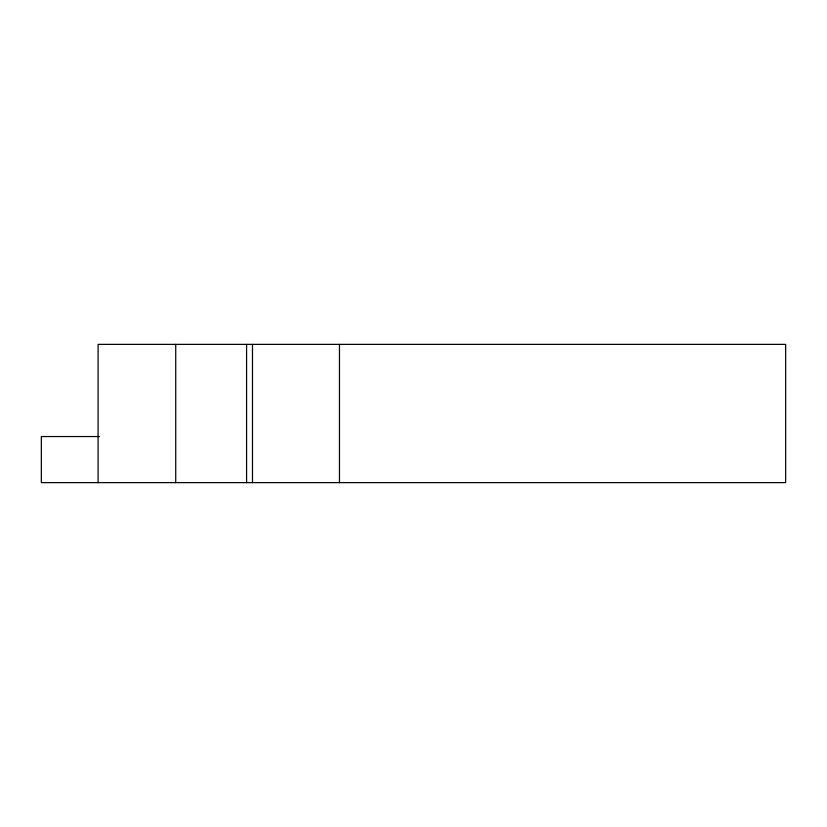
<?xml version="1.0" encoding="UTF-8"?>
<svg xmlns="http://www.w3.org/2000/svg" width="827" height="827" viewBox="0 0 827 827"><rect width="100%" height="100%" fill="white"/><g stroke="black" fill="none" stroke-linecap="round" stroke-linejoin="round"><path stroke-width="1.24" d="M99.467 436.542L41.35 436.542L41.35 482.627L785.65 482.627L785.65 344.373L98.093 344.373L98.093 482.627M339.473 344.373L339.473 482.627M252.483 344.373L252.483 482.627M246.58 344.373L246.58 482.627M175.727 344.373L175.727 482.627"/></g></svg>
